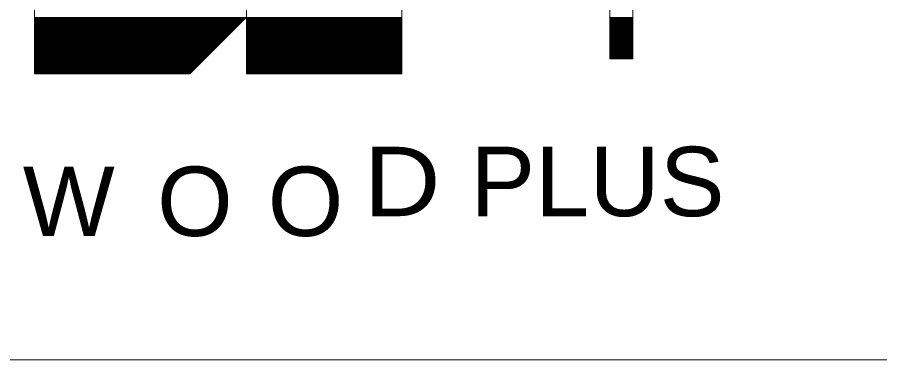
# Model space of a CAD drawing. Units: millimetres, scale not verified. Extents: x -992 to 1008, y -685 to 700.
# Drawn here: x -803.2 to -689.3, y -685 to -639.8 of the extents above; entities that cross this region are included whole.
import ezdxf
from ezdxf.enums import TextEntityAlignment as Align

# ---------------------------------------------------------------- set-up
doc = ezdxf.new("R2010")
doc.units = ezdxf.units.MM
doc.header["$LTSCALE"] = 5
doc.layers.add('1-1_0', color=7, linetype='Continuous', lineweight=20)
doc.layers.add('8-0', color=7, linetype='Continuous', lineweight=9)
doc.styles.add('AR ADGothicJP Medium', font='')
doc.styles.get('AR ADGothicJP Medium').set_extended_font_data('AR ADGothicJP Medium')

msp = doc.modelspace()

# ---------------------------------------------------------------- linework, layer by layer
at = {"layer": '1-1_0'}
msp.add_lwpolyline([(-992.5, -685), (1007.5, -685), (1007.5, 700), (-992.5, 700)], close=True, dxfattribs=at)
at = {"layer": '8-0', "lineweight": 20}
for p, q in [((-800.907, -647.276), (-800.907, -597.276)), ((-772.907, -647.276), (-772.907, -597.276)), ((-752.407, -647.276), (-752.407, -597.276)), ((-724.907, -622.776), (-724.907, -645.276)), ((-780.407, -647.276), (-772.907, -639.776)), ((-724.907, -645.276), (-721.907, -645.276)), ((-800.907, -647.276), (-780.407, -647.276)), ((-772.907, -647.276), (-752.407, -647.276))]:
    msp.add_line(p, q, dxfattribs=at)
at = {"layer": '8-0'}
for p, q in [((-800.907, -639.825), (-772.956, -639.825)), ((-800.907, -639.875), (-773.006, -639.875)), ((-800.907, -639.925), (-773.056, -639.925)), ((-800.907, -639.975), (-773.106, -639.975)), ((-800.907, -640.025), (-773.156, -640.025)), ((-800.907, -640.075), (-773.206, -640.075)), ((-800.907, -640.125), (-773.256, -640.125)), ((-800.907, -640.175), (-773.306, -640.175)), ((-800.907, -640.225), (-773.356, -640.225)), ((-800.907, -640.275), (-773.406, -640.275)), ((-772.907, -639.825), (-752.407, -639.825)), ((-772.907, -639.875), (-752.407, -639.875)), ((-772.907, -639.925), (-752.407, -639.925)), ((-772.907, -639.975), (-752.407, -639.975)), ((-772.907, -640.025), (-752.407, -640.025)), ((-772.907, -640.075), (-752.407, -640.075)), ((-772.907, -640.125), (-752.407, -640.125)), ((-772.907, -640.175), (-752.407, -640.175)), ((-772.907, -640.225), (-752.407, -640.225)), ((-772.907, -640.275), (-752.407, -640.275)), ((-724.907, -639.825), (-721.907, -639.825)), ((-724.907, -639.875), (-721.907, -639.875)), ((-724.907, -639.925), (-721.907, -639.925)), ((-724.907, -639.975), (-721.907, -639.975)), ((-724.907, -640.025), (-721.907, -640.025)), ((-724.907, -640.075), (-721.907, -640.075)), ((-724.907, -640.125), (-721.907, -640.125)), ((-724.907, -640.175), (-721.907, -640.175)), ((-724.907, -640.225), (-721.907, -640.225)), ((-724.907, -640.275), (-721.907, -640.275)), ((-800.907, -640.325), (-773.456, -640.325)), ((-800.907, -640.375), (-773.506, -640.375)), ((-800.907, -640.425), (-773.556, -640.425)), ((-800.907, -640.475), (-773.606, -640.475)), ((-800.907, -640.525), (-773.656, -640.525)), ((-800.907, -640.575), (-773.706, -640.575)), ((-800.907, -640.625), (-773.756, -640.625)), ((-800.907, -640.675), (-773.806, -640.675)), ((-800.907, -640.725), (-773.856, -640.725)), ((-800.907, -640.775), (-773.906, -640.775)), ((-800.907, -640.825), (-773.956, -640.825)), ((-800.907, -640.875), (-774.006, -640.875)), ((-800.907, -640.925), (-774.056, -640.925)), ((-800.907, -640.975), (-774.106, -640.975)), ((-800.907, -641.025), (-774.156, -641.025)), ((-800.907, -641.075), (-774.206, -641.075)), ((-800.907, -641.125), (-774.256, -641.125)), ((-800.907, -641.175), (-774.306, -641.175)), ((-800.907, -641.225), (-774.356, -641.225)), ((-800.907, -641.275), (-774.406, -641.275)), ((-800.907, -641.325), (-774.456, -641.325)), ((-800.907, -641.375), (-774.506, -641.375)), ((-800.907, -641.425), (-774.556, -641.425)), ((-772.907, -640.325), (-752.407, -640.325)), ((-772.907, -640.375), (-752.407, -640.375)), ((-772.907, -640.425), (-752.407, -640.425)), ((-772.907, -640.475), (-752.407, -640.475)), ((-772.907, -640.525), (-752.407, -640.525)), ((-772.907, -640.575), (-752.407, -640.575)), ((-772.907, -640.625), (-752.407, -640.625)), ((-772.907, -640.675), (-752.407, -640.675)), ((-772.907, -640.725), (-752.407, -640.725)), ((-772.907, -640.775), (-752.407, -640.775)), ((-772.907, -640.825), (-752.407, -640.825)), ((-772.907, -640.875), (-752.407, -640.875)), ((-772.907, -640.925), (-752.407, -640.925)), ((-772.907, -640.975), (-752.407, -640.975)), ((-772.907, -641.025), (-752.407, -641.025)), ((-772.907, -641.075), (-752.407, -641.075)), ((-772.907, -641.125), (-752.407, -641.125)), ((-772.907, -641.175), (-752.407, -641.175)), ((-772.907, -641.225), (-752.407, -641.225)), ((-772.907, -641.275), (-752.407, -641.275)), ((-772.907, -641.325), (-752.407, -641.325)), ((-772.907, -641.375), (-752.407, -641.375)), ((-772.907, -641.425), (-752.407, -641.425)), ((-724.907, -640.325), (-721.907, -640.325)), ((-724.907, -640.375), (-721.907, -640.375)), ((-724.907, -640.425), (-721.907, -640.425)), ((-724.907, -640.475), (-721.907, -640.475)), ((-724.907, -640.525), (-721.907, -640.525)), ((-724.907, -640.575), (-721.907, -640.575)), ((-724.907, -640.625), (-721.907, -640.625)), ((-724.907, -640.675), (-721.907, -640.675)), ((-724.907, -640.725), (-721.907, -640.725)), ((-724.907, -640.775), (-721.907, -640.775)), ((-724.907, -640.825), (-721.907, -640.825)), ((-724.907, -640.875), (-721.907, -640.875)), ((-724.907, -640.925), (-721.907, -640.925)), ((-724.907, -640.975), (-721.907, -640.975)), ((-724.907, -641.025), (-721.907, -641.025)), ((-724.907, -641.075), (-721.907, -641.075)), ((-724.907, -641.125), (-721.907, -641.125)), ((-724.907, -641.175), (-721.907, -641.175)), ((-724.907, -641.225), (-721.907, -641.225)), ((-724.907, -641.275), (-721.907, -641.275)), ((-724.907, -641.325), (-721.907, -641.325)), ((-724.907, -641.375), (-721.907, -641.375)), ((-724.907, -641.425), (-721.907, -641.425)), ((-800.907, -641.475), (-774.606, -641.475)), ((-800.907, -641.525), (-774.656, -641.525)), ((-800.907, -641.575), (-774.706, -641.575)), ((-800.907, -641.625), (-774.756, -641.625)), ((-800.907, -641.675), (-774.806, -641.675)), ((-800.907, -641.725), (-774.856, -641.725)), ((-800.907, -641.775), (-774.906, -641.775)), ((-800.907, -641.825), (-774.956, -641.825)), ((-800.907, -641.875), (-775.006, -641.875)), ((-800.907, -641.925), (-775.056, -641.925)), ((-800.907, -641.975), (-775.106, -641.975)), ((-800.907, -642.025), (-775.156, -642.025)), ((-800.907, -642.075), (-775.206, -642.075)), ((-800.907, -642.125), (-775.256, -642.125)), ((-800.907, -642.175), (-775.306, -642.175)), ((-800.907, -642.225), (-775.356, -642.225)), ((-800.907, -642.275), (-775.406, -642.275)), ((-800.907, -642.325), (-775.456, -642.325)), ((-800.907, -642.375), (-775.506, -642.375)), ((-800.907, -642.425), (-775.556, -642.425)), ((-800.907, -642.475), (-775.606, -642.475)), ((-800.907, -642.525), (-775.656, -642.525)), ((-772.907, -641.475), (-752.407, -641.475)), ((-772.907, -641.525), (-752.407, -641.525)), ((-772.907, -641.575), (-752.407, -641.575)), ((-772.907, -641.625), (-752.407, -641.625)), ((-772.907, -641.675), (-752.407, -641.675)), ((-772.907, -641.725), (-752.407, -641.725)), ((-772.907, -641.775), (-752.407, -641.775)), ((-772.907, -641.825), (-752.407, -641.825)), ((-772.907, -641.875), (-752.407, -641.875)), ((-772.907, -641.925), (-752.407, -641.925)), ((-772.907, -641.975), (-752.407, -641.975)), ((-772.907, -642.025), (-752.407, -642.025)), ((-772.907, -642.075), (-752.407, -642.075)), ((-772.907, -642.125), (-752.407, -642.125)), ((-772.907, -642.175), (-752.407, -642.175)), ((-772.907, -642.225), (-752.407, -642.225)), ((-772.907, -642.275), (-752.407, -642.275)), ((-772.907, -642.325), (-752.407, -642.325)), ((-772.907, -642.375), (-752.407, -642.375)), ((-772.907, -642.425), (-752.407, -642.425)), ((-772.907, -642.475), (-752.407, -642.475)), ((-772.907, -642.525), (-752.407, -642.525)), ((-724.907, -641.475), (-721.907, -641.475)), ((-724.907, -641.525), (-721.907, -641.525)), ((-724.907, -641.575), (-721.907, -641.575)), ((-724.907, -641.625), (-721.907, -641.625)), ((-724.907, -641.675), (-721.907, -641.675)), ((-724.907, -641.725), (-721.907, -641.725)), ((-724.907, -641.775), (-721.907, -641.775)), ((-724.907, -641.825), (-721.907, -641.825)), ((-724.907, -641.875), (-721.907, -641.875)), ((-724.907, -641.925), (-721.907, -641.925)), ((-724.907, -641.975), (-721.907, -641.975)), ((-724.907, -642.025), (-721.907, -642.025)), ((-724.907, -642.075), (-721.907, -642.075)), ((-724.907, -642.125), (-721.907, -642.125)), ((-724.907, -642.175), (-721.907, -642.175)), ((-724.907, -642.225), (-721.907, -642.225)), ((-724.907, -642.275), (-721.907, -642.275)), ((-724.907, -642.325), (-721.907, -642.325)), ((-724.907, -642.375), (-721.907, -642.375)), ((-724.907, -642.425), (-721.907, -642.425)), ((-724.907, -642.475), (-721.907, -642.475)), ((-724.907, -642.525), (-721.907, -642.525)), ((-800.907, -642.575), (-775.706, -642.575)), ((-800.907, -642.625), (-775.756, -642.625)), ((-800.907, -642.675), (-775.806, -642.675)), ((-800.907, -642.725), (-775.856, -642.725)), ((-800.907, -642.775), (-775.906, -642.775)), ((-800.907, -642.825), (-775.956, -642.825)), ((-800.907, -642.875), (-776.006, -642.875)), ((-800.907, -642.925), (-776.056, -642.925)), ((-800.907, -642.975), (-776.106, -642.975)), ((-800.907, -643.025), (-776.156, -643.025)), ((-800.907, -643.075), (-776.206, -643.075)), ((-800.907, -643.125), (-776.256, -643.125)), ((-800.907, -643.175), (-776.306, -643.175)), ((-800.907, -643.225), (-776.356, -643.225)), ((-800.907, -643.275), (-776.406, -643.275)), ((-800.907, -643.325), (-776.456, -643.325)), ((-800.907, -643.375), (-776.506, -643.375)), ((-800.907, -643.425), (-776.556, -643.425)), ((-800.907, -643.475), (-776.606, -643.475)), ((-800.907, -643.525), (-776.656, -643.525)), ((-800.907, -643.575), (-776.706, -643.575)), ((-800.907, -643.625), (-776.756, -643.625)), ((-800.907, -643.675), (-776.806, -643.675)), ((-772.907, -642.575), (-752.407, -642.575)), ((-772.907, -642.625), (-752.407, -642.625)), ((-772.907, -642.675), (-752.407, -642.675)), ((-772.907, -642.725), (-752.407, -642.725)), ((-772.907, -642.775), (-752.407, -642.775)), ((-772.907, -642.825), (-752.407, -642.825)), ((-772.907, -642.875), (-752.407, -642.875)), ((-772.907, -642.925), (-752.407, -642.925)), ((-772.907, -642.975), (-752.407, -642.975)), ((-772.907, -643.025), (-752.407, -643.025)), ((-772.907, -643.075), (-752.407, -643.075)), ((-772.907, -643.125), (-752.407, -643.125)), ((-772.907, -643.175), (-752.407, -643.175)), ((-772.907, -643.225), (-752.407, -643.225)), ((-772.907, -643.275), (-752.407, -643.275)), ((-772.907, -643.325), (-752.407, -643.325)), ((-772.907, -643.375), (-752.407, -643.375)), ((-772.907, -643.425), (-752.407, -643.425)), ((-772.907, -643.475), (-752.407, -643.475)), ((-772.907, -643.525), (-752.407, -643.525)), ((-772.907, -643.575), (-752.407, -643.575)), ((-772.907, -643.625), (-752.407, -643.625)), ((-772.907, -643.675), (-752.407, -643.675)), ((-724.907, -642.575), (-721.907, -642.575)), ((-724.907, -642.625), (-721.907, -642.625)), ((-724.907, -642.675), (-721.907, -642.675)), ((-724.907, -642.725), (-721.907, -642.725)), ((-724.907, -642.775), (-721.907, -642.775)), ((-724.907, -642.825), (-721.907, -642.825)), ((-724.907, -642.875), (-721.907, -642.875)), ((-724.907, -642.925), (-721.907, -642.925)), ((-724.907, -642.975), (-721.907, -642.975)), ((-724.907, -643.025), (-721.907, -643.025)), ((-724.907, -643.075), (-721.907, -643.075)), ((-724.907, -643.125), (-721.907, -643.125)), ((-724.907, -643.175), (-721.907, -643.175)), ((-724.907, -643.225), (-721.907, -643.225)), ((-724.907, -643.275), (-721.907, -643.275)), ((-724.907, -643.325), (-721.907, -643.325)), ((-724.907, -643.375), (-721.907, -643.375)), ((-724.907, -643.425), (-721.907, -643.425)), ((-724.907, -643.475), (-721.907, -643.475)), ((-724.907, -643.525), (-721.907, -643.525)), ((-724.907, -643.575), (-721.907, -643.575)), ((-724.907, -643.625), (-721.907, -643.625)), ((-724.907, -643.675), (-721.907, -643.675)), ((-800.907, -643.725), (-776.856, -643.725)), ((-800.907, -643.775), (-776.906, -643.775)), ((-800.907, -643.825), (-776.956, -643.825)), ((-800.907, -643.875), (-777.006, -643.875)), ((-800.907, -643.925), (-777.056, -643.925)), ((-800.907, -643.975), (-777.106, -643.975)), ((-800.907, -644.025), (-777.156, -644.025)), ((-800.907, -644.075), (-777.206, -644.075)), ((-800.907, -644.125), (-777.256, -644.125)), ((-800.907, -644.175), (-777.306, -644.175)), ((-800.907, -644.225), (-777.356, -644.225)), ((-800.907, -644.275), (-777.406, -644.275)), ((-800.907, -644.325), (-777.456, -644.325)), ((-800.907, -644.375), (-777.506, -644.375)), ((-800.907, -644.425), (-777.556, -644.425)), ((-800.907, -644.475), (-777.606, -644.475)), ((-800.907, -644.525), (-777.656, -644.525)), ((-800.907, -644.575), (-777.706, -644.575)), ((-800.907, -644.625), (-777.756, -644.625)), ((-800.907, -644.675), (-777.806, -644.675)), ((-800.907, -644.725), (-777.856, -644.725)), ((-800.907, -644.775), (-777.906, -644.775)), ((-800.907, -644.825), (-777.956, -644.825)), ((-772.907, -643.725), (-752.407, -643.725)), ((-772.907, -643.775), (-752.407, -643.775)), ((-772.907, -643.825), (-752.407, -643.825)), ((-772.907, -643.875), (-752.407, -643.875)), ((-772.907, -643.925), (-752.407, -643.925)), ((-772.907, -643.975), (-752.407, -643.975)), ((-772.907, -644.025), (-752.407, -644.025)), ((-772.907, -644.075), (-752.407, -644.075)), ((-772.907, -644.125), (-752.407, -644.125)), ((-772.907, -644.175), (-752.407, -644.175)), ((-772.907, -644.225), (-752.407, -644.225)), ((-772.907, -644.275), (-752.407, -644.275)), ((-772.907, -644.325), (-752.407, -644.325)), ((-772.907, -644.375), (-752.407, -644.375)), ((-772.907, -644.425), (-752.407, -644.425)), ((-772.907, -644.475), (-752.407, -644.475)), ((-772.907, -644.525), (-752.407, -644.525)), ((-772.907, -644.575), (-752.407, -644.575)), ((-772.907, -644.625), (-752.407, -644.625)), ((-772.907, -644.675), (-752.407, -644.675)), ((-772.907, -644.725), (-752.407, -644.725)), ((-772.907, -644.775), (-752.407, -644.775)), ((-772.907, -644.825), (-752.407, -644.825)), ((-724.907, -643.725), (-721.907, -643.725)), ((-724.907, -643.775), (-721.907, -643.775)), ((-724.907, -643.825), (-721.907, -643.825)), ((-724.907, -643.875), (-721.907, -643.875)), ((-724.907, -643.925), (-721.907, -643.925)), ((-724.907, -643.975), (-721.907, -643.975)), ((-724.907, -644.025), (-721.907, -644.025)), ((-724.907, -644.075), (-721.907, -644.075)), ((-724.907, -644.125), (-721.907, -644.125)), ((-724.907, -644.175), (-721.907, -644.175)), ((-724.907, -644.225), (-721.907, -644.225)), ((-724.907, -644.275), (-721.907, -644.275)), ((-724.907, -644.325), (-721.907, -644.325)), ((-724.907, -644.375), (-721.907, -644.375)), ((-724.907, -644.425), (-721.907, -644.425)), ((-724.907, -644.475), (-721.907, -644.475)), ((-724.907, -644.525), (-721.907, -644.525)), ((-724.907, -644.575), (-721.907, -644.575)), ((-724.907, -644.625), (-721.907, -644.625)), ((-724.907, -644.675), (-721.907, -644.675)), ((-724.907, -644.725), (-721.907, -644.725)), ((-724.907, -644.775), (-721.907, -644.775)), ((-724.907, -644.825), (-721.907, -644.825)), ((-800.907, -644.875), (-778.006, -644.875)), ((-800.907, -644.925), (-778.056, -644.925)), ((-800.907, -644.975), (-778.106, -644.975)), ((-800.907, -645.025), (-778.156, -645.025)), ((-800.907, -645.075), (-778.206, -645.075)), ((-800.907, -645.125), (-778.256, -645.125)), ((-800.907, -645.175), (-778.306, -645.175)), ((-800.907, -645.225), (-778.356, -645.225)), ((-800.907, -645.275), (-778.406, -645.275)), ((-800.907, -645.325), (-778.456, -645.325)), ((-800.907, -645.375), (-778.506, -645.375)), ((-800.907, -645.425), (-778.556, -645.425)), ((-800.907, -645.475), (-778.606, -645.475)), ((-800.907, -645.525), (-778.656, -645.525)), ((-800.907, -645.575), (-778.706, -645.575)), ((-800.907, -645.625), (-778.756, -645.625)), ((-800.907, -645.675), (-778.806, -645.675)), ((-800.907, -645.725), (-778.856, -645.725)), ((-800.907, -645.775), (-778.906, -645.775)), ((-800.907, -645.825), (-778.956, -645.825)), ((-800.907, -645.875), (-779.006, -645.875)), ((-800.907, -645.925), (-779.056, -645.925)), ((-800.907, -645.975), (-779.106, -645.975)), ((-772.907, -644.875), (-752.407, -644.875)), ((-772.907, -644.925), (-752.407, -644.925)), ((-772.907, -644.975), (-752.407, -644.975)), ((-772.907, -645.025), (-752.407, -645.025)), ((-772.907, -645.075), (-752.407, -645.075)), ((-772.907, -645.125), (-752.407, -645.125)), ((-772.907, -645.175), (-752.407, -645.175)), ((-772.907, -645.225), (-752.407, -645.225)), ((-772.907, -645.275), (-752.407, -645.275)), ((-772.907, -645.325), (-752.407, -645.325)), ((-772.907, -645.375), (-752.407, -645.375)), ((-772.907, -645.425), (-752.407, -645.425)), ((-772.907, -645.475), (-752.407, -645.475)), ((-772.907, -645.525), (-752.407, -645.525)), ((-772.907, -645.575), (-752.407, -645.575)), ((-772.907, -645.625), (-752.407, -645.625)), ((-772.907, -645.675), (-752.407, -645.675)), ((-772.907, -645.725), (-752.407, -645.725)), ((-772.907, -645.775), (-752.407, -645.775)), ((-772.907, -645.825), (-752.407, -645.825)), ((-772.907, -645.875), (-752.407, -645.875)), ((-772.907, -645.925), (-752.407, -645.925)), ((-772.907, -645.975), (-752.407, -645.975)), ((-724.907, -644.875), (-721.907, -644.875)), ((-724.907, -644.925), (-721.907, -644.925)), ((-724.907, -644.975), (-721.907, -644.975)), ((-724.907, -645.025), (-721.907, -645.025)), ((-724.907, -645.075), (-721.907, -645.075)), ((-724.907, -645.125), (-721.907, -645.125)), ((-724.907, -645.175), (-721.907, -645.175)), ((-724.907, -645.225), (-721.907, -645.225)), ((-724.907, -645.275), (-721.907, -645.275)), ((-800.907, -646.025), (-779.156, -646.025)), ((-800.907, -646.075), (-779.206, -646.075)), ((-800.907, -646.125), (-779.256, -646.125)), ((-800.907, -646.175), (-779.306, -646.175)), ((-800.907, -646.225), (-779.356, -646.225)), ((-800.907, -646.275), (-779.406, -646.275)), ((-800.907, -646.325), (-779.456, -646.325)), ((-800.907, -646.375), (-779.506, -646.375)), ((-800.907, -646.425), (-779.556, -646.425)), ((-800.907, -646.475), (-779.606, -646.475)), ((-800.907, -646.525), (-779.656, -646.525)), ((-800.907, -646.575), (-779.706, -646.575)), ((-800.907, -646.625), (-779.756, -646.625)), ((-800.907, -646.675), (-779.806, -646.675)), ((-800.907, -646.725), (-779.856, -646.725)), ((-800.907, -646.775), (-779.906, -646.775)), ((-800.907, -646.825), (-779.956, -646.825)), ((-800.907, -646.875), (-780.006, -646.875)), ((-800.907, -646.925), (-780.056, -646.925)), ((-800.907, -646.975), (-780.106, -646.975)), ((-800.907, -647.025), (-780.156, -647.025)), ((-800.907, -647.075), (-780.206, -647.075)), ((-800.907, -647.125), (-780.256, -647.125)), ((-772.907, -646.025), (-752.407, -646.025)), ((-772.907, -646.075), (-752.407, -646.075)), ((-772.907, -646.125), (-752.407, -646.125)), ((-772.907, -646.175), (-752.407, -646.175)), ((-772.907, -646.225), (-752.407, -646.225)), ((-772.907, -646.275), (-752.407, -646.275)), ((-772.907, -646.325), (-752.407, -646.325)), ((-772.907, -646.375), (-752.407, -646.375)), ((-772.907, -646.425), (-752.407, -646.425)), ((-772.907, -646.475), (-752.407, -646.475)), ((-772.907, -646.525), (-752.407, -646.525)), ((-772.907, -646.575), (-752.407, -646.575)), ((-772.907, -646.625), (-752.407, -646.625)), ((-772.907, -646.675), (-752.407, -646.675)), ((-772.907, -646.725), (-752.407, -646.725)), ((-772.907, -646.775), (-752.407, -646.775)), ((-772.907, -646.825), (-752.407, -646.825)), ((-772.907, -646.875), (-752.407, -646.875)), ((-772.907, -646.925), (-752.407, -646.925)), ((-772.907, -646.975), (-752.407, -646.975)), ((-772.907, -647.025), (-752.407, -647.025)), ((-772.907, -647.075), (-752.407, -647.075)), ((-772.907, -647.125), (-752.407, -647.125)), ((-800.907, -647.175), (-780.306, -647.175)), ((-800.907, -647.225), (-780.356, -647.225)), ((-800.907, -647.275), (-780.406, -647.275)), ((-772.907, -647.175), (-752.407, -647.175)), ((-772.907, -647.225), (-752.407, -647.225)), ((-772.907, -647.275), (-752.407, -647.275))]:
    msp.add_line(p, q, dxfattribs=at)
at = {"layer": '8-0', "lineweight": 20}
msp.add_lwpolyline([(-724.907, -622.776), (-721.907, -622.776), (-721.907, -645.276)], dxfattribs=at)

# ---------------------------------------------------------------- texts
at = {"layer": '8-0', "style": 'AR ADGothicJP Medium'}
for s, width, p in [('D', 1.15, (-757.464, -668.803)), (' PLUS', 1.05, (-746.945, -668.803))]:
    msp.add_text(s, height=9.164, dxfattribs=dict(at, width=width)).set_placement(p, align=Align.BOTTOM_LEFT)
at = {"layer": '8-0', "insert": (-802.464, -668.803), "char_height": 9.164, "attachment_point": 7, "style": 'AR ADGothicJP Medium'}
msp.add_mtext('\\T1.46;\\W1.05;WOO', dxfattribs=at)

doc.saveas('drawing.dxf')
